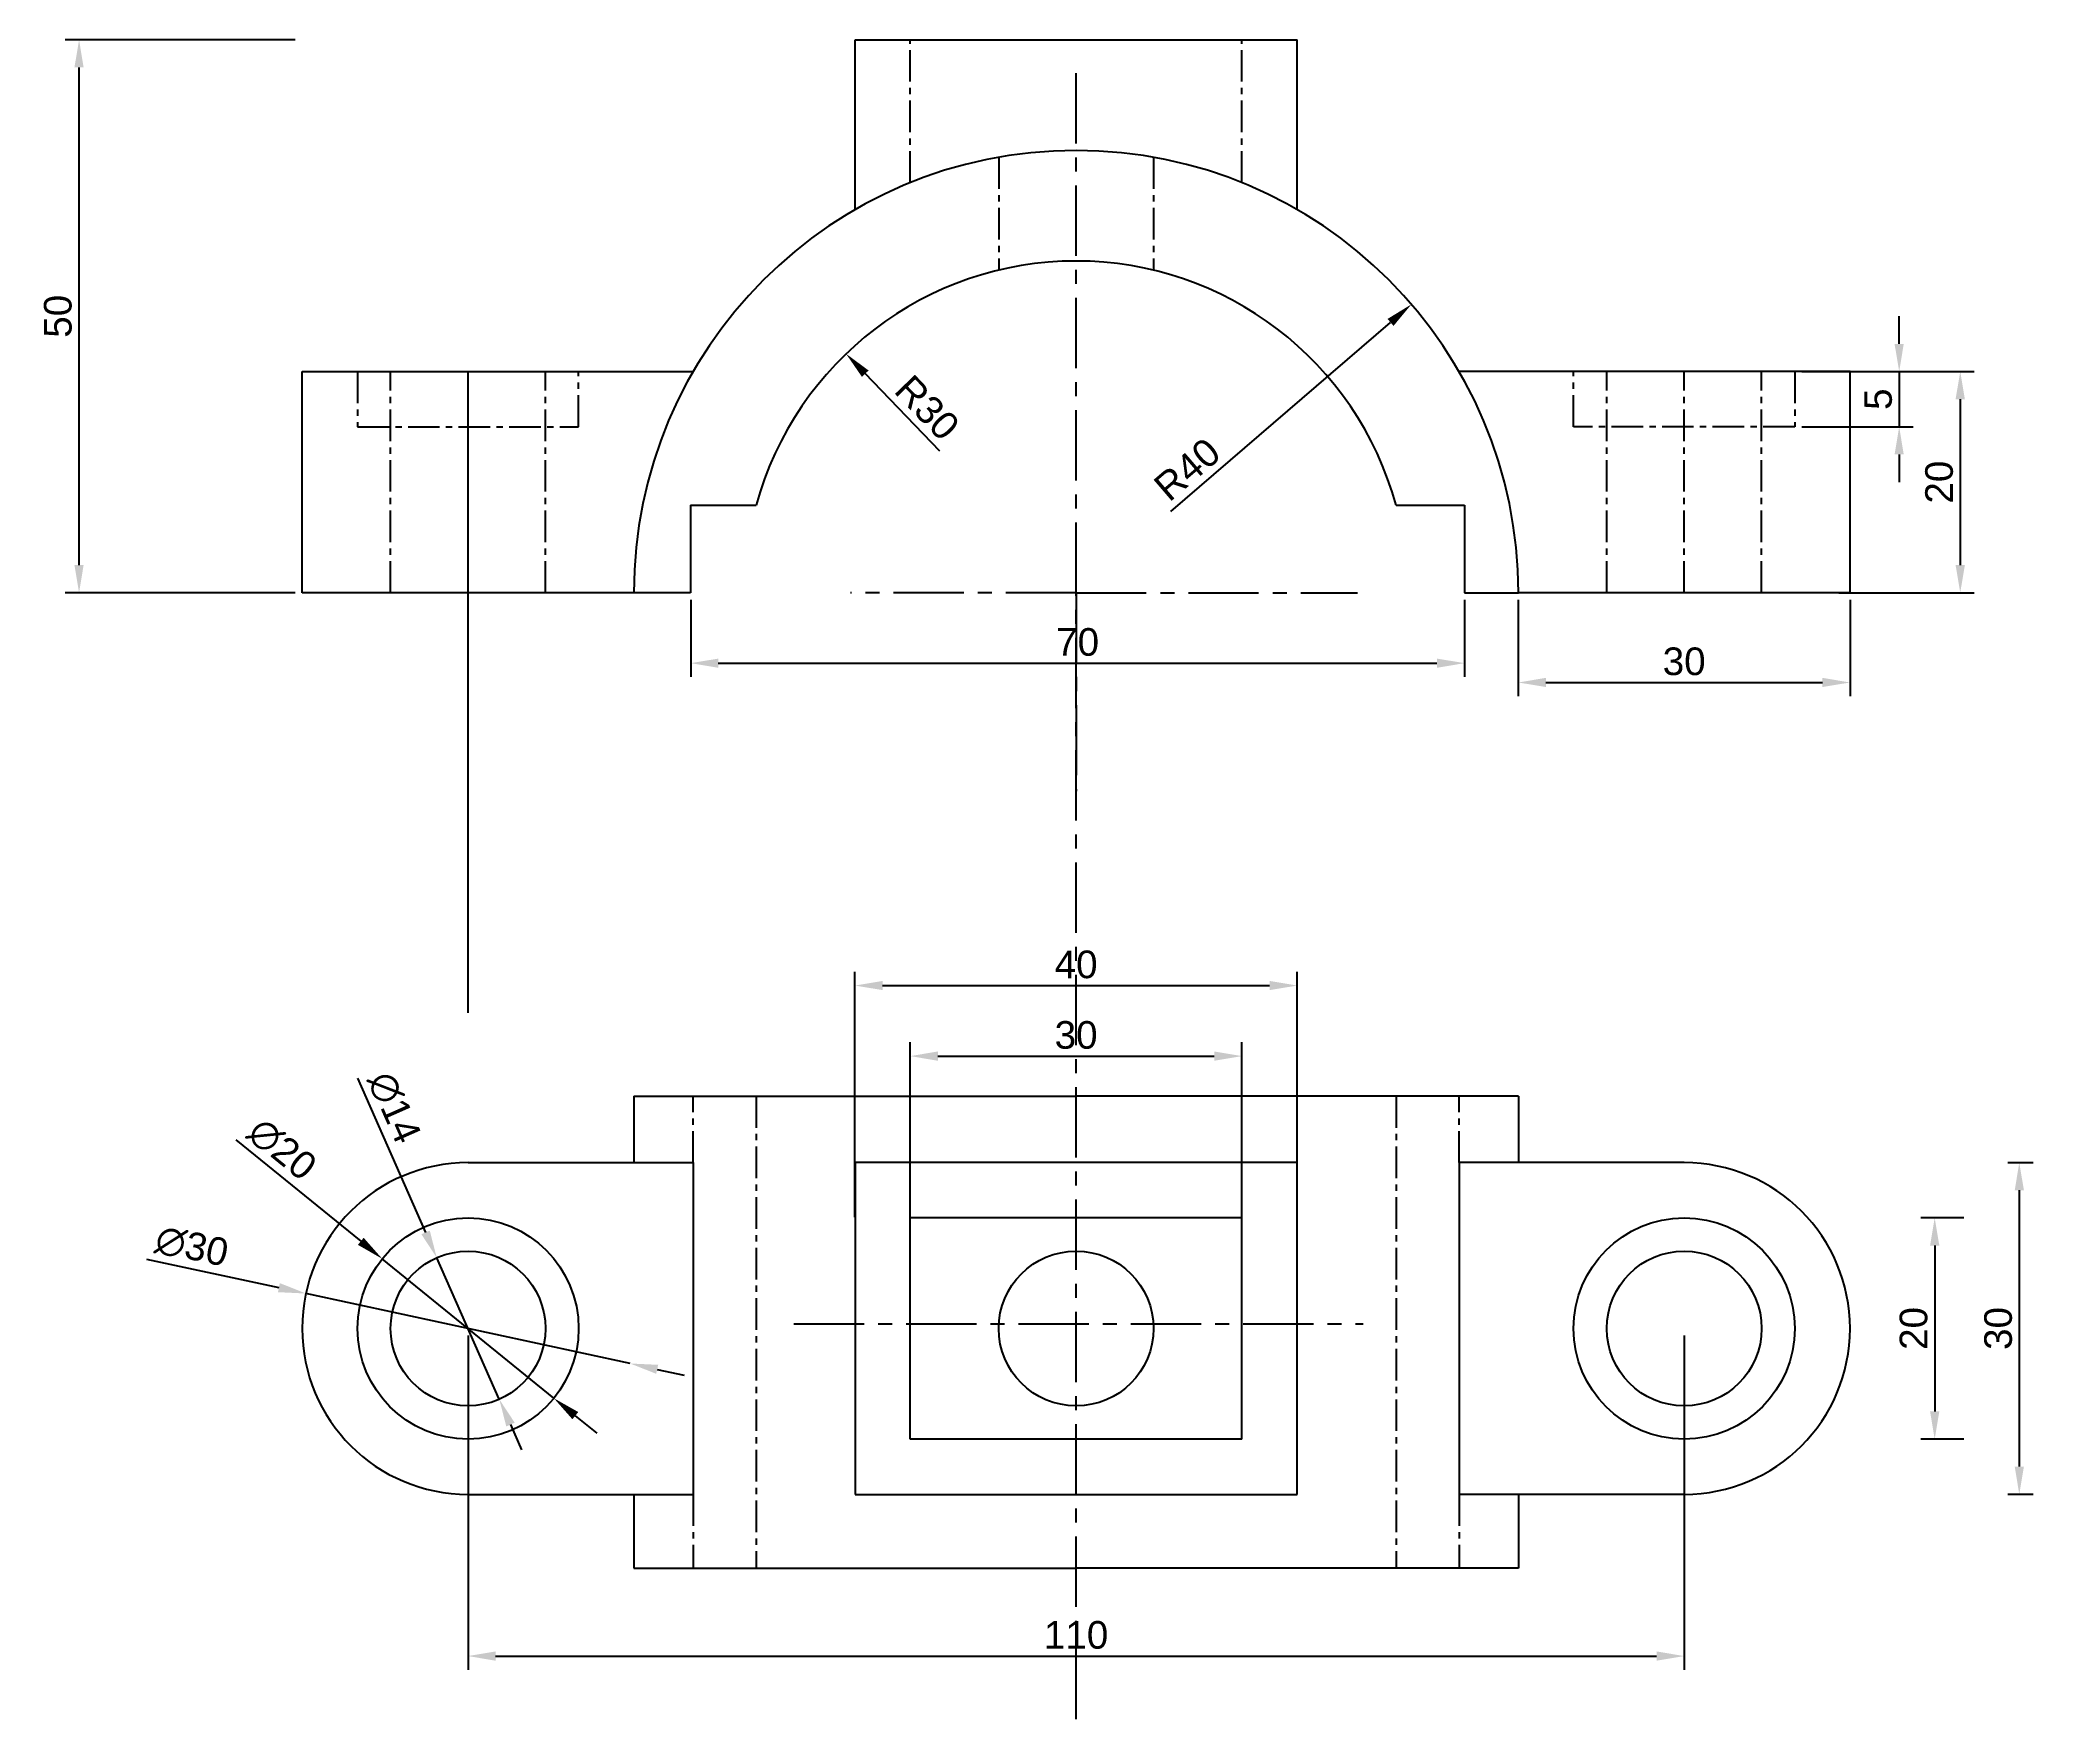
# Model space of a CAD drawing. Header units: millimetres. Extents: x 2123 to 2303, y 1527 to 1679.
import ezdxf

# ---------------------------------------------------------------- set-up
doc = ezdxf.new("R2010")
doc.units = ezdxf.units.MM
doc.linetypes.add('CENTER', pattern=[50.8, 31.75, -6.35, 6.35, -6.35])
doc.styles.get("Standard").update_dxf_attribs({"font": 'arial.ttf'})
doc.dimstyles.new('ISO-25', dxfattribs={"dimtxt": 2.5, "dimasz": 2.5, "dimexe": 1.25, "dimexo": 0.625, "dimtad": 1, "dimtxsty": 'Standard', "dimcen": 2.5, "dimadec": 0, "dimazin": 0, "dimtfac": 1, "dimtmove": 0, "dimatfit": 3, "dimfxl": 1, "dimarcsym": 0})

# ---------------------------------------------------------------- blocks, each defined once
blk = doc.blocks.new('*D2')
at = {"color": 0, "lineweight": -2, "transparency": 16777216}
for p, q in [((2256.57, 1628.26), (2256.57, 1619.52)), ((2286.57, 1628.26), (2286.57, 1619.52)), ((2259.07, 1620.77), (2284.07, 1620.77))]:
    blk.add_line(p, q, dxfattribs=at)
at = {"color": 0, "transparency": 16777216}
for points in [[(2259.07, 1621.19), (2259.07, 1620.36), (2256.57, 1620.77)], [(2284.07, 1621.19), (2284.07, 1620.36), (2286.57, 1620.77)]]:
    blk.add_solid(points, dxfattribs=at)
at = {"layer": 'Defpoints', "color": 0, "transparency": 16777216}
for p in [(2256.57, 1628.89), (2286.57, 1628.89), (2286.57, 1620.77)]:
    blk.add_point(p, dxfattribs=at)
at = {"color": 0, "transparency": 16777216, "insert": (2271.57, 1622.67), "char_height": 2.5, "attachment_point": 5}
blk.add_mtext('30', dxfattribs=at)
blk = doc.blocks.new('*D4')
at = {"color": 0, "lineweight": -2, "transparency": 16777216}
for p, q in [((2181.71, 1628.26), (2181.71, 1621.27)), ((2251.71, 1628.26), (2251.71, 1621.27)), ((2184.21, 1622.52), (2249.21, 1622.52))]:
    blk.add_line(p, q, dxfattribs=at)
at = {"color": 0, "transparency": 16777216}
for points in [[(2184.21, 1622.93), (2184.21, 1622.1), (2181.71, 1622.52)], [(2249.21, 1622.93), (2249.21, 1622.1), (2251.71, 1622.52)]]:
    blk.add_solid(points, dxfattribs=at)
at = {"layer": 'Defpoints', "color": 0, "transparency": 16777216}
for p in [(2181.71, 1628.89), (2251.71, 1628.89), (2251.71, 1622.52)]:
    blk.add_point(p, dxfattribs=at)
at = {"color": 0, "transparency": 16777216, "insert": (2216.71, 1624.42), "char_height": 2.5, "attachment_point": 5}
blk.add_mtext('70', dxfattribs=at)
blk = doc.blocks.new('*D5')
at = {"color": 0, "lineweight": -2, "transparency": 16777216}
blk.add_line((2204.24, 1641.7), (2197.5, 1648.7), dxfattribs=at)
at = {"color": 0, "transparency": 16777216}
blk.add_solid([(2197.8, 1648.99), (2197.2, 1648.41), (2195.76, 1650.5)], dxfattribs=at)
at = {"layer": 'Defpoints', "color": 0, "transparency": 16777216}
for p in [(2195.76, 1650.5), (2216.57, 1628.89)]:
    blk.add_point(p, dxfattribs=at)
at = {"color": 0, "transparency": 16777216, "insert": (2203.1, 1645.62), "char_height": 2.5, "attachment_point": 5, "rotation": 313.9177}
blk.add_mtext('R30', dxfattribs=at)
blk = doc.blocks.new('*D7')
at = {"color": 0, "lineweight": -2, "transparency": 16777216}
blk.add_line((2225.13, 1636.24), (2245.01, 1653.34), dxfattribs=at)
at = {"color": 0, "transparency": 16777216}
blk.add_solid([(2244.74, 1653.65), (2245.28, 1653.02), (2246.9, 1654.97)], dxfattribs=at)
at = {"layer": 'Defpoints', "color": 0, "transparency": 16777216}
for p in [(2246.9, 1654.97), (2216.57, 1628.89)]:
    blk.add_point(p, dxfattribs=at)
at = {"color": 0, "transparency": 16777216, "insert": (2226.62, 1640.04), "char_height": 2.5, "attachment_point": 5, "rotation": 40.6876}
blk.add_mtext('R40', dxfattribs=at)
blk = doc.blocks.new('*D9')
at = {"color": 0, "lineweight": -2, "transparency": 16777216}
for p, q in [((2145.95, 1678.89), (2125.14, 1678.89)), ((2126.39, 1631.39), (2126.39, 1676.39)), ((2145.95, 1628.89), (2125.14, 1628.89))]:
    blk.add_line(p, q, dxfattribs=at)
at = {"color": 0, "transparency": 16777216}
for points in [[(2125.97, 1676.39), (2126.8, 1676.39), (2126.39, 1678.89)], [(2125.97, 1631.39), (2126.8, 1631.39), (2126.39, 1628.89)]]:
    blk.add_solid(points, dxfattribs=at)
at = {"layer": 'Defpoints', "color": 0, "transparency": 16777216}
for p in [(2126.39, 1678.89), (2146.57, 1678.89), (2146.57, 1628.89)]:
    blk.add_point(p, dxfattribs=at)
at = {"color": 0, "transparency": 16777216, "insert": (2124.48, 1653.89), "char_height": 2.5, "attachment_point": 5, "rotation": 90}
blk.add_mtext('50', dxfattribs=at)
blk = doc.blocks.new('*D10')
at = {"color": 0, "lineweight": -2, "transparency": 16777216}
for p, q in [((2291.02, 1651.39), (2291.02, 1653.89)), ((2282.2, 1648.89), (2292.27, 1648.89)), ((2291.02, 1648.89), (2291.02, 1643.89)), ((2282.2, 1643.89), (2292.27, 1643.89)), ((2291.02, 1641.39), (2291.02, 1638.89))]:
    blk.add_line(p, q, dxfattribs=at)
at = {"color": 0, "transparency": 16777216}
for points in [[(2290.6, 1651.39), (2291.43, 1651.39), (2291.02, 1648.89)], [(2290.6, 1641.39), (2291.43, 1641.39), (2291.02, 1643.89)]]:
    blk.add_solid(points, dxfattribs=at)
at = {"layer": 'Defpoints', "color": 0, "transparency": 16777216}
for p in [(2281.57, 1648.89), (2281.57, 1643.89), (2291.02, 1643.89)]:
    blk.add_point(p, dxfattribs=at)
at = {"color": 0, "transparency": 16777216, "insert": (2289.12, 1646.39), "char_height": 2.5, "attachment_point": 5, "rotation": 90}
blk.add_mtext('5', dxfattribs=at)
blk = doc.blocks.new('*D11')
at = {"color": 0, "lineweight": -2, "transparency": 16777216}
for p, q in [((2285.57, 1648.89), (2297.79, 1648.89)), ((2296.54, 1646.39), (2296.54, 1631.39)), ((2285.57, 1628.89), (2297.79, 1628.89))]:
    blk.add_line(p, q, dxfattribs=at)
at = {"color": 0, "transparency": 16777216}
for points in [[(2296.12, 1646.39), (2296.96, 1646.39), (2296.54, 1648.89)], [(2296.12, 1631.39), (2296.96, 1631.39), (2296.54, 1628.89)]]:
    blk.add_solid(points, dxfattribs=at)
at = {"layer": 'Defpoints', "color": 0, "transparency": 16777216}
for p in [(2284.95, 1648.89), (2284.95, 1628.89), (2296.54, 1628.89)]:
    blk.add_point(p, dxfattribs=at)
at = {"color": 0, "transparency": 16777216, "insert": (2294.64, 1638.89), "char_height": 2.5, "attachment_point": 5, "rotation": 90}
blk.add_mtext('20', dxfattribs=at)
blk = doc.blocks.new('*D14')
at = {"color": 0, "lineweight": -2, "transparency": 16777216}
for p, q in [((2196.57, 1572.4), (2196.57, 1594.61)), ((2236.57, 1572.4), (2236.57, 1594.61)), ((2199.07, 1593.36), (2234.07, 1593.36))]:
    blk.add_line(p, q, dxfattribs=at)
at = {"color": 0, "transparency": 16777216}
for points in [[(2199.07, 1593.78), (2199.07, 1592.95), (2196.57, 1593.36)], [(2234.07, 1593.78), (2234.07, 1592.95), (2236.57, 1593.36)]]:
    blk.add_solid(points, dxfattribs=at)
at = {"layer": 'Defpoints', "color": 0, "transparency": 16777216}
for p in [(2236.57, 1593.36), (2196.57, 1571.77), (2236.57, 1571.77)]:
    blk.add_point(p, dxfattribs=at)
at = {"color": 0, "transparency": 16777216, "insert": (2216.57, 1595.26), "char_height": 2.5, "attachment_point": 5}
blk.add_mtext('40', dxfattribs=at)
blk = doc.blocks.new('*D15')
at = {"color": 0, "lineweight": -2, "transparency": 16777216}
for p, q in [((2201.57, 1568.27), (2201.57, 1588.23)), ((2204.07, 1586.98), (2229.07, 1586.98)), ((2231.57, 1568.27), (2231.57, 1588.23))]:
    blk.add_line(p, q, dxfattribs=at)
at = {"color": 0, "transparency": 16777216}
for points in [[(2204.07, 1587.4), (2204.07, 1586.56), (2201.57, 1586.98)], [(2229.07, 1587.4), (2229.07, 1586.56), (2231.57, 1586.98)]]:
    blk.add_solid(points, dxfattribs=at)
at = {"layer": 'Defpoints', "color": 0, "transparency": 16777216}
for p in [(2231.57, 1586.98), (2201.57, 1567.64), (2231.57, 1567.64)]:
    blk.add_point(p, dxfattribs=at)
at = {"color": 0, "transparency": 16777216, "insert": (2216.57, 1588.88), "char_height": 2.5, "attachment_point": 5}
blk.add_mtext('30', dxfattribs=at)
blk = doc.blocks.new('*D16')
at = {"color": 0, "lineweight": -2, "transparency": 16777216}
for p, q in [((2140.58, 1579.41), (2151.87, 1570.23)), ((2169.33, 1556.04), (2153.81, 1568.65)), ((2171.27, 1554.46), (2173.21, 1552.89))]:
    blk.add_line(p, q, dxfattribs=at)
at = {"color": 0, "transparency": 16777216}
for points in [[(2152.13, 1570.55), (2151.61, 1569.91), (2153.81, 1568.65)], [(2171.54, 1554.79), (2171.01, 1554.14), (2169.33, 1556.04)]]:
    blk.add_solid(points, dxfattribs=at)
at = {"layer": 'Defpoints', "color": 0, "transparency": 16777216}
for p in [(2153.81, 1568.65), (2169.33, 1556.04)]:
    blk.add_point(p, dxfattribs=at)
at = {"color": 0, "transparency": 16777216, "insert": (2144.75, 1578.56), "char_height": 2.5, "attachment_point": 5, "rotation": 320.8993}
blk.add_mtext('∅20', dxfattribs=at)
blk = doc.blocks.new('*D17')
at = {"color": 0, "lineweight": -2, "transparency": 16777216}
for p, q in [((2151.56, 1584.98), (2157.73, 1571.04)), ((2164.4, 1555.94), (2158.74, 1568.75)), ((2165.41, 1553.66), (2166.42, 1551.37))]:
    blk.add_line(p, q, dxfattribs=at)
at = {"color": 0, "transparency": 16777216}
for points in [[(2158.11, 1571.2), (2157.35, 1570.87), (2158.74, 1568.75)], [(2165.79, 1553.83), (2165.03, 1553.49), (2164.4, 1555.94)]]:
    blk.add_solid(points, dxfattribs=at)
at = {"layer": 'Defpoints', "color": 0, "transparency": 16777216}
for p in [(2158.74, 1568.75), (2164.4, 1555.94)]:
    blk.add_point(p, dxfattribs=at)
at = {"color": 0, "transparency": 16777216, "insert": (2154.89, 1582.33), "char_height": 2.5, "attachment_point": 5, "rotation": 293.8491}
blk.add_mtext('∅14', dxfattribs=at)
blk = doc.blocks.new('*D18')
at = {"color": 0, "lineweight": -2, "transparency": 16777216}
for p, q in [((2132.49, 1568.63), (2144.47, 1566.04)), ((2176.23, 1559.18), (2146.91, 1565.51)), ((2178.68, 1558.65), (2181.12, 1558.13))]:
    blk.add_line(p, q, dxfattribs=at)
at = {"color": 0, "transparency": 16777216}
for points in [[(2144.55, 1566.45), (2144.38, 1565.63), (2146.91, 1565.51)], [(2178.77, 1559.06), (2178.59, 1558.25), (2176.23, 1559.18)]]:
    blk.add_solid(points, dxfattribs=at)
at = {"layer": 'Defpoints', "color": 0, "transparency": 16777216}
for p in [(2146.91, 1565.51), (2176.23, 1559.18)]:
    blk.add_point(p, dxfattribs=at)
at = {"color": 0, "transparency": 16777216, "insert": (2136.59, 1569.76), "char_height": 2.5, "attachment_point": 5, "rotation": 347.8165}
blk.add_mtext('∅30', dxfattribs=at)
blk = doc.blocks.new('*D19')
at = {"color": 0, "lineweight": -2, "transparency": 16777216}
for p, q in [((2161.57, 1561.72), (2161.57, 1531.47)), ((2271.57, 1561.72), (2271.57, 1531.47)), ((2164.07, 1532.72), (2269.07, 1532.72))]:
    blk.add_line(p, q, dxfattribs=at)
at = {"color": 0, "transparency": 16777216}
for points in [[(2164.07, 1533.14), (2164.07, 1532.3), (2161.57, 1532.72)], [(2269.07, 1533.14), (2269.07, 1532.3), (2271.57, 1532.72)]]:
    blk.add_solid(points, dxfattribs=at)
at = {"layer": 'Defpoints', "color": 0, "transparency": 16777216}
for p in [(2161.57, 1562.35), (2271.57, 1562.35), (2271.57, 1532.72)]:
    blk.add_point(p, dxfattribs=at)
at = {"color": 0, "transparency": 16777216, "insert": (2216.57, 1534.62), "char_height": 2.5, "attachment_point": 5}
blk.add_mtext('110', dxfattribs=at)
blk = doc.blocks.new('*D20')
at = {"color": 0, "lineweight": -2, "transparency": 16777216}
for p, q in [((2300.85, 1577.35), (2303.13, 1577.35)), ((2301.88, 1574.85), (2301.88, 1549.85)), ((2300.85, 1547.35), (2303.13, 1547.35))]:
    blk.add_line(p, q, dxfattribs=at)
at = {"color": 0, "transparency": 16777216}
for points in [[(2301.47, 1574.85), (2302.3, 1574.85), (2301.88, 1577.35)], [(2301.47, 1549.85), (2302.3, 1549.85), (2301.88, 1547.35)]]:
    blk.add_solid(points, dxfattribs=at)
at = {"layer": 'Defpoints', "color": 0, "transparency": 16777216}
for p in [(2300.22, 1577.35), (2300.22, 1547.35), (2301.88, 1547.35)]:
    blk.add_point(p, dxfattribs=at)
at = {"color": 0, "transparency": 16777216, "insert": (2299.98, 1562.35), "char_height": 2.5, "attachment_point": 5, "rotation": 90}
blk.add_mtext('30', dxfattribs=at)
blk = doc.blocks.new('*D21')
at = {"color": 0, "lineweight": -2, "transparency": 16777216}
for p, q in [((2296.86, 1572.35), (2292.98, 1572.35)), ((2294.23, 1569.85), (2294.23, 1554.85)), ((2296.86, 1552.35), (2292.98, 1552.35))]:
    blk.add_line(p, q, dxfattribs=at)
at = {"color": 0, "transparency": 16777216}
for points in [[(2293.81, 1569.85), (2294.65, 1569.85), (2294.23, 1572.35)], [(2293.81, 1554.85), (2294.65, 1554.85), (2294.23, 1552.35)]]:
    blk.add_solid(points, dxfattribs=at)
at = {"layer": 'Defpoints', "color": 0, "transparency": 16777216}
for p in [(2297.48, 1572.35), (2294.23, 1552.35), (2297.48, 1552.35)]:
    blk.add_point(p, dxfattribs=at)
at = {"color": 0, "transparency": 16777216, "insert": (2292.33, 1562.35), "char_height": 2.5, "attachment_point": 5, "rotation": 90}
blk.add_mtext('20', dxfattribs=at)

msp = doc.modelspace()

# ---------------------------------------------------------------- linework, layer by layer
for p, q in [((2196.572, 1663.529), (2196.572, 1678.888)), ((2196.572, 1678.888), (2236.572, 1678.888)), ((2236.572, 1663.529), (2236.572, 1678.888)), ((2146.572, 1628.888), (2146.572, 1648.888)), ((2146.572, 1648.888), (2181.931, 1648.888)), ((2161.572, 1590.905), (2161.572, 1648.888)), ((2286.572, 1648.888), (2251.213, 1648.888)), ((2286.572, 1628.888), (2286.572, 1648.888)), ((2181.706, 1636.804), (2187.635, 1636.804)), ((2181.706, 1636.804), (2181.706, 1628.888)), ((2245.509, 1636.804), (2251.706, 1636.804)), ((2251.706, 1636.804), (2251.706, 1628.888)), ((2176.572, 1628.888), (2146.572, 1628.888)), ((2181.706, 1628.888), (2176.572, 1628.888)), ((2251.706, 1628.888), (2256.572, 1628.888)), ((2286.572, 1628.888), (2256.572, 1628.888)), ((2176.572, 1583.365), (2216.572, 1583.365)), ((2176.572, 1583.365), (2176.572, 1577.346)), ((2256.572, 1583.365), (2216.572, 1583.365)), ((2256.572, 1583.365), (2256.572, 1577.346)), ((2161.572, 1577.346), (2181.931, 1577.346)), ((2181.931, 1577.346), (2181.931, 1547.346)), ((2236.572, 1577.346), (2196.572, 1577.346)), ((2196.572, 1577.346), (2196.572, 1547.346)), ((2236.572, 1547.346), (2236.572, 1577.346)), ((2271.572, 1577.346), (2251.213, 1577.346)), ((2251.213, 1577.346), (2251.213, 1547.346)), ((2231.572, 1572.346), (2201.572, 1572.346)), ((2201.572, 1552.346), (2201.572, 1572.346)), ((2231.572, 1552.346), (2231.572, 1572.346)), ((2231.572, 1552.346), (2201.572, 1552.346)), ((2161.572, 1547.346), (2181.931, 1547.346)), ((2176.572, 1547.346), (2176.572, 1540.662)), ((2196.572, 1547.346), (2236.572, 1547.346)), ((2271.572, 1547.346), (2251.213, 1547.346)), ((2256.572, 1547.346), (2256.572, 1540.662)), ((2176.572, 1540.662), (2216.572, 1540.662)), ((2256.572, 1540.662), (2216.572, 1540.662))]:
    msp.add_line(p, q)
at = {"linetype": 'CENTER', "ltscale": 0.09}
for p, q in [((2201.572, 1665.969), (2201.572, 1678.888)), ((2231.572, 1665.969), (2231.572, 1678.888)), ((2209.572, 1668.271), (2209.572, 1658.06)), ((2223.572, 1668.271), (2223.572, 1658.06)), ((2151.572, 1648.888), (2151.572, 1643.888)), ((2154.572, 1628.888), (2154.572, 1648.888)), ((2168.572, 1628.888), (2168.572, 1648.888)), ((2171.572, 1643.888), (2171.572, 1648.888)), ((2261.572, 1643.888), (2261.572, 1648.888)), ((2264.572, 1628.888), (2264.572, 1648.888)), ((2271.572, 1628.888), (2271.572, 1648.888)), ((2278.572, 1628.888), (2278.572, 1648.888)), ((2281.572, 1648.888), (2281.572, 1643.888)), ((2151.572, 1643.888), (2171.572, 1643.888)), ((2281.572, 1643.888), (2261.572, 1643.888)), ((2181.931, 1577.346), (2181.931, 1583.365)), ((2187.635, 1583.365), (2187.635, 1540.662)), ((2245.509, 1583.365), (2245.509, 1540.662)), ((2251.213, 1577.346), (2251.213, 1583.365)), ((2181.931, 1547.346), (2181.931, 1540.662)), ((2251.213, 1547.346), (2251.213, 1540.662))]:
    msp.add_line(p, q, dxfattribs=at)
at = {"color": 3, "linetype": 'CENTER', "ltscale": 0.2}
for p, q in [((2216.572, 1628.888), (2216.572, 1676.722)), ((2216.572, 1628.888), (2196.167, 1628.888)), ((2216.572, 1527.017), (2216.572, 1628.888)), ((2216.572, 1628.888), (2242.014, 1628.888)), ((2191.047, 1562.76), (2242.534, 1562.76))]:
    msp.add_line(p, q, dxfattribs=at)
at = {"linetype": 'CENTER', "ltscale": 0.2}
msp.add_line((2216.572, 1628.888), (2216.572, 1610.952), dxfattribs=at)
for centre, radius in [((2161.572, 1562.346), 10), ((2271.572, 1562.346), 10), ((2161.572, 1562.346), 7), ((2216.572, 1562.346), 7), ((2271.572, 1562.346), 7)]:
    msp.add_circle(centre, radius)
for centre, radius, start, end in [((2216.572, 1628.888), 40, 0, 180), ((2216.572, 1628.888), 30, 15.29986, 164.70014), ((2161.572, 1562.346), 15, 90, 270), ((2271.572, 1562.346), 15, 270, 90)]:
    msp.add_arc(centre, radius, start, end)

# ---------------------------------------------------------------- dimensions: what is measured, and where the dimension line sits
at = {"color": 1}
for base, p1, p2, picture, middle in [((2126.385, 1678.888), (2146.572, 1628.888), (2146.572, 1678.888), '*D9', (2124.484, 1653.888)), ((2291.016, 1643.888), (2281.572, 1648.888), (2281.572, 1643.888), '*D10', (2289.12, 1646.388)), ((2296.54, 1628.888), (2284.949, 1648.888), (2284.949, 1628.888), '*D11', (2294.638, 1638.888)), ((2301.884, 1547.346), (2300.224, 1577.346), (2300.224, 1547.346), '*D20', (2299.981, 1562.346)), ((2294.229, 1552.346), (2297.485, 1572.346), (2297.485, 1552.346), '*D21', (2292.328, 1562.346))]:
    dim = msp.add_linear_dim(base=base, p1=p1, p2=p2, angle=90, dimstyle='ISO-25', dxfattribs=at)
    dim.commit()
    dim.dimension.update_dxf_attribs({"geometry": picture, "text_midpoint": middle})
for mpoint, picture, middle in [((2246.903, 1654.966), '*D7', (2227.862, 1638.595)), ((2195.763, 1650.498), '*D5', (2201.734, 1644.298))]:
    dim = msp.add_radius_dim(center=(2216.572, 1628.888), mpoint=mpoint, dimstyle='ISO-25', dxfattribs=at)
    dim.commit()
    dim.dimension.update_dxf_attribs({"geometry": picture, "text_midpoint": middle, "dimtype": 164})
for base, p1, p2, picture, middle in [((2251.706, 1622.518), (2181.706, 1628.888), (2251.706, 1628.888), '*D4', (2216.706, 1624.419)), ((2286.572, 1620.772), (2256.572, 1628.888), (2286.572, 1628.888), '*D2', (2271.572, 1622.675)), ((2236.572, 1593.362), (2196.572, 1571.772), (2236.572, 1571.772), '*D14', (2216.572, 1595.264)), ((2231.572, 1586.979), (2201.572, 1567.642), (2231.572, 1567.642), '*D15', (2216.572, 1588.881)), ((2271.572, 1532.722), (2161.572, 1562.346), (2271.572, 1562.346), '*D19', (2216.572, 1534.623))]:
    dim = msp.add_linear_dim(base=base, p1=p1, p2=p2, dimstyle='ISO-25', dxfattribs=at)
    dim.commit()
    dim.dimension.update_dxf_attribs({"geometry": picture, "text_midpoint": middle})
for p1, p2, picture, middle in [((2164.402, 1555.944), (2158.742, 1568.749), '*D17', (2153.089, 1581.534)), ((2169.332, 1556.04), (2153.812, 1568.653), '*D16', (2143.506, 1577.029)), ((2176.234, 1559.181), (2146.91, 1565.512), '*D18', (2136.178, 1567.829))]:
    dim = msp.add_diameter_dim_2p(p1=p1, p2=p2, dimstyle='ISO-25', dxfattribs=at)
    dim.commit()
    dim.dimension.update_dxf_attribs({"geometry": picture, "text_midpoint": middle, "dimtype": 163})

doc.saveas('drawing.dxf')
